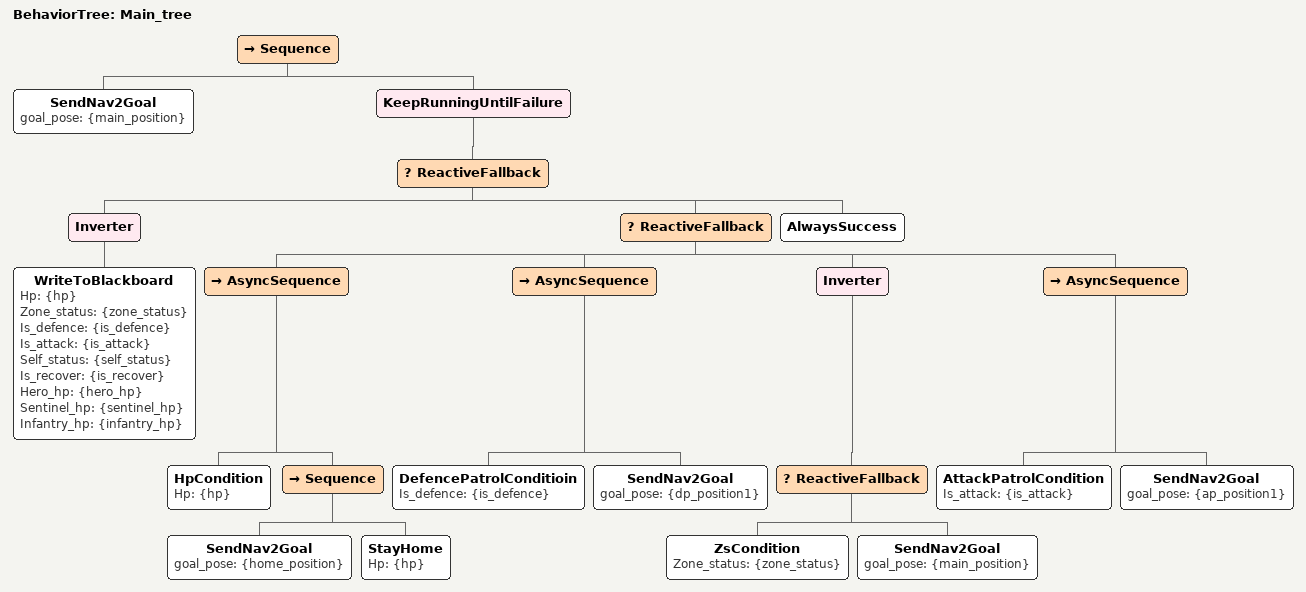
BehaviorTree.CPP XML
<?xml version="1.0" encoding="UTF-8"?>
<root BTCPP_format="4"
      main_tree_to_execute="Main_tree">
  <BehaviorTree ID="Main_tree">
    <Sequence>
      <SendNav2Goal goal_pose="{main_position}"/>
      <KeepRunningUntilFailure>
        <ReactiveFallback>
          <Inverter>
            <WriteToBlackboard Hp="{hp}"
                               Zone_status="{zone_status}"
                               Is_defence="{is_defence}"
                               Is_attack="{is_attack}"
                               Self_status="{self_status}"
                               Is_recover="{is_recover}"
                               Hero_hp="{hero_hp}"
                               Sentinel_hp="{sentinel_hp}"
                               Infantry_hp="{infantry_hp}"/>
          </Inverter>
          <ReactiveFallback>
            <AsyncSequence>
              <HpCondition Hp="{hp}"/>
              <Sequence>
                <SendNav2Goal goal_pose="{home_position}"/>
                <StayHome Hp="{hp}"/>
              </Sequence>
            </AsyncSequence>
            <AsyncSequence>
              <DefencePatrolConditioin Is_defence="{is_defence}"/>
              <SendNav2Goal goal_pose="{dp_position1}"/>
            </AsyncSequence>
            <Inverter>
              <ReactiveFallback>
                <ZsCondition Zone_status="{zone_status}"/>
                <SendNav2Goal goal_pose="{main_position}"/>
              </ReactiveFallback>
            </Inverter>
            <AsyncSequence>
              <AttackPatrolCondition Is_attack="{is_attack}"/>
              <SendNav2Goal goal_pose="{ap_position1}"/>
            </AsyncSequence>
          </ReactiveFallback>
          <AlwaysSuccess/>
        </ReactiveFallback>
      </KeepRunningUntilFailure>
    </Sequence>
  </BehaviorTree>

</root>
